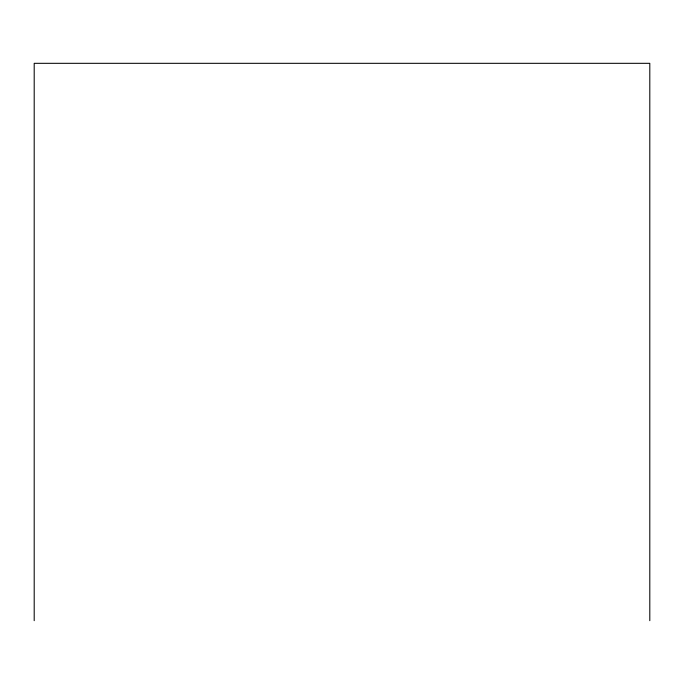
<?xml version="1.0" encoding="UTF-8"?>
<svg xmlns="http://www.w3.org/2000/svg" width="684" height="684" viewBox="0 0 684 684"><rect width="100%" height="100%" fill="white"/><g stroke="black" fill="none" stroke-linecap="round" stroke-linejoin="round"><path stroke-width="1.03" d="M649.8 620.679L649.8 63.321L34.2 63.321L34.2 620.679"/></g></svg>
